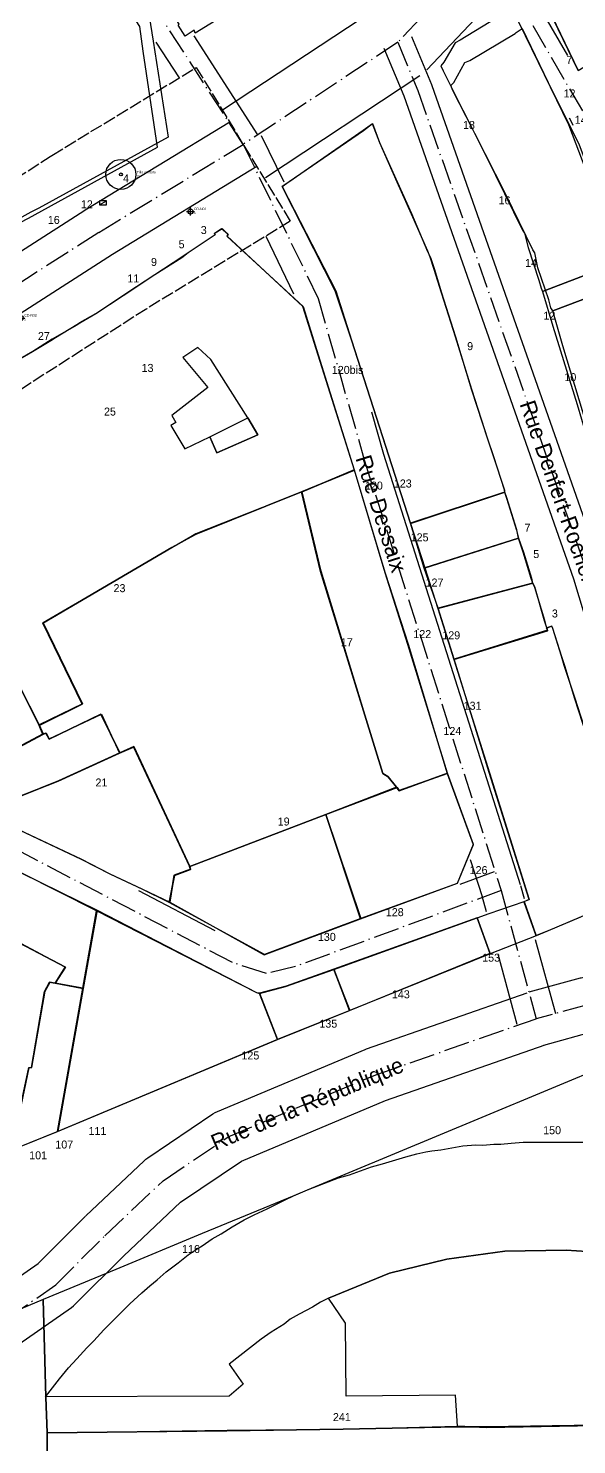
# Model space of a CAD drawing. Header units: metres. Extents: x 1927837 to 1929083, y 4266568 to 4267119.
# Drawn here: x 1928206.1 to 1928260.9, y 4266767 to 4266908.6 of the extents above; entities that cross this region are included whole.
import ezdxf
from ezdxf.enums import TextEntityAlignment as Align

# ---------------------------------------------------------------- set-up
doc = ezdxf.new("R2010")
doc.units = ezdxf.units.M
doc.linetypes.add('DASHDOT', pattern=[3.556, 2.54, -0.508, 0, -0.508])
doc.linetypes.add('DASHED', pattern=[1.524, 1.27, -0.254])
for name, color, linetype in [('ASS_AVALOIR', 5, 'CONTINUOUS'), ('BAT_BATI', 8, 'CONTINUOUS'), ('CAD_LIMITE', 94, 'CONTINUOUS'), ('ECL_CANDELABRE', 2, 'CONTINUOUS'), ('REC_EMPRISE', 6, 'DASHED'), ('TXT_ADRESSE', 8, 'CONTINUOUS'), ('TXT_VOIE', 7, 'CONTINUOUS'), ('VEG_ARBRE', 3, 'CONTINUOUS'), ('VOI_AXE', 1, 'DASHDOT'), ('VOI_BORDURE', 7, 'CONTINUOUS')]:
    doc.layers.add(name, color=color, linetype=linetype)

# ---------------------------------------------------------------- blocks, each defined once
blk = doc.blocks.new('CANDELABRE')
for p, q in [((-0.4, 0), (0.4, 0)), ((0, -0.4), (0, 0.4))]:
    blk.add_line(p, q)
blk.add_circle((0, 0), 0.25)
for tag, p, height in [('NUMERO', (0.35, 0.15), 0.25), ('HAUTEUR', (0.35, -0.25), 0.2)]:
    blk.add_attdef(tag, p, '', height=height)
blk = doc.blocks.new('ARBRE')
for radius in [1.5, 0.15]:
    blk.add_circle((0, 0), radius)
for tag, p, height in [('ESSENCE', (1.6, 0.1), 0.25), ('CIRCONFERENCE', (1.6, -0.3), 0.2)]:
    blk.add_attdef(tag, p, '', height=height)
blk = doc.blocks.new('AVALOIR')
blk.add_line((-0.35, -0.2), (0.35, 0.2))
blk.add_lwpolyline([(-0.35, -0.2), (0.35, -0.2), (0.35, 0.2), (-0.35, 0.2)], close=True)

msp = doc.modelspace()

# ---------------------------------------------------------------- linework, layer by layer
at = {"layer": 'BAT_BATI'}
for points in [[(1928203.05, 4266976.87), (1928216.44, 4266955.44), (1928227.63, 4266937.62), (1928227.63, 4266937.42), (1928227.43, 4266937.12), (1928227.53, 4266936.92), (1928227.73, 4266936.51), (1928227.93, 4266936.41), (1928228.03, 4266936.31), (1928228.23, 4266936.31), (1928228.33, 4266936.31), (1928235.62, 4266925), (1928239.42, 4266918.79), (1928238.52, 4266918.19), (1928238.72, 4266917.99), (1928235.11, 4266915.69), (1928222.8, 4266908.1), (1928222.7, 4266908.4), (1928221.8, 4266907.8), (1928221.1, 4266908.9), (1928221.2, 4266909), (1928217.7, 4266914.51), (1928186.72, 4266962.87)], [(1928199.21, 4266939.54), (1928215.3, 4266914.31), (1928218.19, 4266909.8), (1928218.59, 4266907.3), (1928220.08, 4266897.69), (1928207.17, 4266890.6), (1928206.37, 4266890.2), (1928204.06, 4266888.9)], [(1928261.02, 4266904.36), (1928257.03, 4266912.67)], [(1928203.25, 4266874.39), (1928206.55, 4266876.29), (1928208.56, 4266877.49), (1928208.86, 4266877.69), (1928210.96, 4266878.99), (1928211.26, 4266879.19), (1928212.86, 4266880.09), (1928216.97, 4266882.78), (1928218.77, 4266883.98), (1928221.47, 4266885.68), (1928222.08, 4266886.18), (1928224.78, 4266887.98), (1928224.68, 4266888.08), (1928225.48, 4266888.58), (1928226.08, 4266887.98), (1928225.98, 4266887.78), (1928233.58, 4266880.77), (1928235.08, 4266875.96), (1928238.67, 4266864.45), (1928233.46, 4266862.25), (1928222.85, 4266858.06), (1928222.35, 4266857.76), (1928220.45, 4266856.66), (1928207.63, 4266849.17), (1928211.53, 4266841.06), (1928207.22, 4266838.96), (1928204.32, 4266844.67)], [(1928266.01, 4266786.06), (1928259.81, 4266786.47), (1928253.71, 4266786.37), (1928247.9, 4266785.58), (1928242.2, 4266784.18), (1928236.09, 4266781.69), (1928235.29, 4266781.29), (1928234.49, 4266780.79), (1928233.18, 4266780.09), (1928232.28, 4266779.59), (1928231.68, 4266779.09), (1928230.38, 4266778.29), (1928229.38, 4266777.59), (1928226.17, 4266775.09), (1928227.57, 4266773.09), (1928226.17, 4266771.89), (1928207.86, 4266771.81), (1928208.56, 4266772.71), (1928209.26, 4266773.61), (1928210.16, 4266774.71), (1928210.96, 4266775.61), (1928211.96, 4266776.71), (1928212.67, 4266777.41), (1928213.67, 4266778.51), (1928214.87, 4266779.71), (1928215.47, 4266780.31), (1928216.27, 4266781.11), (1928217.47, 4266782.21), (1928218.28, 4266782.9), (1928218.98, 4266783.51), (1928219.88, 4266784.3), (1928221.08, 4266785.2), (1928222.08, 4266786), (1928222.98, 4266786.6), (1928223.48, 4266786.9), (1928224.48, 4266787.6), (1928225.39, 4266788.1), (1928226.49, 4266788.8), (1928227.69, 4266789.5), (1928228.69, 4266790), (1928229.99, 4266790.6), (1928230.99, 4266791.1), (1928231.79, 4266791.5), (1928232.59, 4266791.9), (1928234, 4266792.5), (1928237.1, 4266793.7), (1928238.2, 4266793.99), (1928239.3, 4266794.39), (1928240.4, 4266794.79), (1928241.5, 4266795.09), (1928242.81, 4266795.49), (1928243.81, 4266795.79), (1928244.91, 4266796.09), (1928245.81, 4266796.29), (1928246.41, 4266796.39), (1928247.31, 4266796.49), (1928248.41, 4266796.69), (1928249.51, 4266796.89), (1928250.81, 4266796.99), (1928251.51, 4266796.98), (1928252.61, 4266797.08), (1928253.32, 4266797.08), (1928254.32, 4266797.18), (1928255.52, 4266797.28), (1928256.52, 4266797.28), (1928257.72, 4266797.28), (1928259.02, 4266797.28), (1928260.72, 4266797.28), (1928261.52, 4266797.28)]]:
    msp.add_lwpolyline(points, dxfattribs=at)
for points in [[(1928258.3, 4266880.64), (1928258.1, 4266881.44), (1928257, 4266884.65), (1928256.7, 4266886.15), (1928256.5, 4266886.45), (1928253.81, 4266891.96), (1928250.71, 4266898.06), (1928250.51, 4266898.46), (1928248.51, 4266902.37), (1928248.31, 4266902.87), (1928248.61, 4266903.17), (1928249.72, 4266905.17), (1928250.22, 4266905.37), (1928254.72, 4266908.07), (1928254.82, 4266908.17), (1928255.42, 4266908.57), (1928258.02, 4266903.16), (1928261.12, 4266896.95), (1928264.21, 4266888.74), (1928266.41, 4266883.34), (1928258.5, 4266880.34)], [(1928238.38, 4266877.46), (1928236.78, 4266882.36), (1928231.49, 4266892.78), (1928232.19, 4266893.28), (1928239.6, 4266898.37), (1928240.5, 4266899.07), (1928241.2, 4266897.17), (1928243, 4266893.17), (1928244.4, 4266890.06), (1928245.99, 4266886.26), (1928246.29, 4266885.66), (1928246.69, 4266884.46), (1928247.39, 4266882.15), (1928248.79, 4266877.75), (1928250.38, 4266872.44), (1928251.98, 4266867.54), (1928252.58, 4266865.74), (1928253.68, 4266862.43), (1928253.68, 4266862.23), (1928244.27, 4266859.14)], [(1928262.79, 4266866.03), (1928261.89, 4266868.93), (1928259.5, 4266876.84), (1928258.5, 4266880.34), (1928266.41, 4266883.34), (1928272, 4266868.32), (1928262.89, 4266865.83)], [(1928224.06, 4266872.67), (1928220.46, 4266869.87), (1928220.86, 4266869.17), (1928220.36, 4266868.87), (1928221.76, 4266866.57), (1928224.26, 4266867.76), (1928224.96, 4266866.16), (1928229.06, 4266867.96), (1928228.06, 4266869.66), (1928224.37, 4266875.47), (1928223.07, 4266876.67), (1928221.57, 4266875.67)], [(1928224.26, 4266867.76), (1928228.06, 4266869.66), (1928229.06, 4266867.96), (1928224.96, 4266866.16)], [(1928242.94, 4266832.72), (1928242.04, 4266833.82), (1928241.54, 4266834.12), (1928235.36, 4266854.34), (1928233.46, 4266862.25), (1928238.67, 4266864.45), (1928241.76, 4266854.14), (1928244.06, 4266847.03), (1928247.95, 4266834.12), (1928243.14, 4266832.42)], [(1928244.27, 4266859.14), (1928253.68, 4266862.23), (1928253.88, 4266861.63), (1928254.87, 4266858.43), (1928255.07, 4266857.63), (1928245.66, 4266854.63)], [(1928245.66, 4266854.63), (1928255.07, 4266857.63), (1928255.57, 4266856.23), (1928256.37, 4266853.62), (1928256.47, 4266853.12), (1928247.06, 4266850.63)], [(1928247.06, 4266850.63), (1928256.47, 4266853.12), (1928256.67, 4266852.72), (1928257.67, 4266849.42), (1928257.87, 4266848.62), (1928257.97, 4266848.42), (1928248.66, 4266845.52)], [(1928255.64, 4266821.3), (1928256.14, 4266821.5), (1928252.15, 4266834.21), (1928248.66, 4266845.52), (1928257.97, 4266848.42), (1928257.87, 4266848.62), (1928258.37, 4266848.82), (1928258.47, 4266848.62), (1928259.37, 4266845.81), (1928259.67, 4266844.91), (1928260.66, 4266841.61), (1928266.95, 4266822.19), (1928266.65, 4266821.99), (1928262.74, 4266820.39), (1928261.34, 4266819.79), (1928258.04, 4266818.39), (1928256.84, 4266817.9)], [(1928199.32, 4266842.07), (1928199.52, 4266842.17), (1928204.02, 4266844.47), (1928204.32, 4266844.67), (1928207.22, 4266838.96), (1928207.62, 4266838.06), (1928202.31, 4266835.26)], [(1928202.31, 4266835.26), (1928207.62, 4266838.06), (1928207.92, 4266838.16), (1928208.22, 4266837.56), (1928213.43, 4266840.05), (1928215.22, 4266836.15), (1928209.12, 4266833.35), (1928203.61, 4266831.16)], [(1928203.61, 4266831.16), (1928209.12, 4266833.35), (1928215.22, 4266836.15), (1928216.62, 4266836.75), (1928222.22, 4266824.83), (1928222.32, 4266824.53), (1928220.72, 4266823.93), (1928220.21, 4266821.23), (1928217.51, 4266822.54), (1928214.31, 4266824.04), (1928211.41, 4266825.54), (1928204.61, 4266828.75), (1928204.61, 4266828.55), (1928204.41, 4266828.65)], [(1928235.83, 4266830.02), (1928242.94, 4266832.72), (1928243.14, 4266832.42), (1928247.95, 4266834.12), (1928250.54, 4266827.01), (1928248.94, 4266823.11), (1928239.33, 4266819.61)], [(1928229.72, 4266816.02), (1928220.21, 4266821.23), (1928220.72, 4266823.93), (1928222.32, 4266824.53), (1928222.22, 4266824.83), (1928235.83, 4266830.02), (1928239.33, 4266819.61)], [(1928213.01, 4266820.44), (1928211.6, 4266812.63), (1928208.8, 4266813.14), (1928209.8, 4266814.74), (1928202.5, 4266818.65), (1928202.6, 4266818.85), (1928205.5, 4266824.15)], [(1928209.08, 4266798.33), (1928211.6, 4266812.63), (1928213.01, 4266820.44), (1928228.91, 4266812.22), (1928229.21, 4266812.12), (1928231.01, 4266807.51)], [(1928252.23, 4266816.1), (1928250.94, 4266819.7), (1928252.14, 4266820.1), (1928255.64, 4266821.3), (1928256.84, 4266817.9)], [(1928238.22, 4266810.41), (1928236.62, 4266814.51), (1928250.94, 4266819.7), (1928252.23, 4266816.1)], [(1928229.21, 4266812.12), (1928231.81, 4266812.82), (1928236.62, 4266814.51), (1928238.22, 4266810.41), (1928231.01, 4266807.51)], [(1928209.08, 4266798.33), (1928204.88, 4266796.63), (1928204.58, 4266797.23), (1928206.19, 4266804.73), (1928206.49, 4266804.73), (1928207.8, 4266812.34), (1928208.3, 4266813.24), (1928208.8, 4266813.14), (1928211.6, 4266812.63)], [(1928242.2, 4266784.18), (1928247.9, 4266785.58), (1928253.71, 4266786.37), (1928259.81, 4266786.47), (1928266.01, 4266786.06), (1928271.82, 4266785.06), (1928276.32, 4266783.65), (1928279.02, 4266782.45), (1928277.72, 4266780.75), (1928277.91, 4266772.54), (1928266.7, 4266772.15), (1928266.9, 4266769.15), (1928262.8, 4266768.95), (1928251.89, 4266768.76), (1928248.99, 4266768.87), (1928248.79, 4266771.97), (1928237.88, 4266771.88), (1928237.79, 4266779.18), (1928236.09, 4266781.69)], [(1928208.41, 4266717.96), (1928208.41, 4266722.57), (1928208.05, 4266768.2), (1928225.97, 4266768.49), (1928237.58, 4266768.58), (1928248.99, 4266768.87), (1928251.89, 4266768.76), (1928262.8, 4266768.95), (1928266.9, 4266769.15), (1928278.31, 4266769.24), (1928289.92, 4266769.43), (1928307.63, 4266769.61), (1928308.29, 4266725.17), (1928308.38, 4266719.47), (1928308.94, 4266673.44), (1928208.96, 4266671.93)]]:
    msp.add_lwpolyline(points, close=True, dxfattribs=at)
at = {"layer": 'CAD_LIMITE'}
for points in [[(1928205.31, 4266889.18), (1928206.16, 4266889.61), (1928219.03, 4266896.71), (1928217.59, 4266906.3), (1928217.25, 4266908.77), (1928214.33, 4266913.32), (1928198.2, 4266938.57)], [(1928260.94, 4266916.81), (1928260.82, 4266916.72), (1928259.26, 4266915.04), (1928257.4, 4266913.03), (1928257.07, 4266912.64), (1928261.03, 4266904.36), (1928265.87, 4266907.33), (1928271.39, 4266900.35), (1928271.61, 4266900.56), (1928273.17, 4266898.62), (1928274.72, 4266896.79), (1928276.04, 4266897.5), (1928276.22, 4266897.22), (1928282.82, 4266901.33), (1928282.28, 4266901.91), (1928280.01, 4266903.43), (1928272.71, 4266908.44), (1928272.77, 4266908.65), (1928260.94, 4266916.81)], [(1928257.45, 4266882.29), (1928265.38, 4266885.31), (1928263.18, 4266890.77), (1928260.1, 4266898.94), (1928257.06, 4266905.17), (1928254.44, 4266910.55), (1928253.83, 4266910.16), (1928253.67, 4266910.09), (1928249.23, 4266907.4), (1928248.73, 4266907.12), (1928247.62, 4266905.2), (1928247.33, 4266904.83), (1928247.55, 4266904.34), (1928249.51, 4266900.41), (1928249.67, 4266900.09), (1928252.76, 4266893.9), (1928255.46, 4266888.42), (1928255.66, 4266888.11), (1928256.02, 4266886.68), (1928257.09, 4266883.4), (1928257.32, 4266882.6), (1928257.45, 4266882.29)], [(1928244.29, 4266859.1), (1928253.7, 4266862.23), (1928253.67, 4266862.46), (1928252.59, 4266865.77), (1928252.02, 4266867.51), (1928250.42, 4266872.47), (1928248.77, 4266877.75), (1928247.38, 4266882.15), (1928246.64, 4266884.46), (1928246.26, 4266885.7), (1928246.02, 4266886.3), (1928244.4, 4266890.01), (1928242.95, 4266893.19), (1928241.24, 4266897.12), (1928240.49, 4266899.03), (1928239.56, 4266898.38), (1928232.14, 4266893.22), (1928231.49, 4266892.77), (1928236.82, 4266882.33), (1928238.39, 4266877.43), (1928244.29, 4266859.1)], [(1928207.23, 4266838.92), (1928211.5, 4266841.05), (1928207.58, 4266849.12), (1928220.46, 4266856.68), (1928222.38, 4266857.76), (1928222.89, 4266858.03), (1928233.41, 4266862.27), (1928238.68, 4266864.42), (1928235.06, 4266875.92), (1928233.54, 4266880.79), (1928226, 4266887.8), (1928226.05, 4266888.01), (1928225.43, 4266888.55), (1928224.72, 4266888.08), (1928224.8, 4266887.94), (1928222.08, 4266886.15), (1928221.45, 4266885.72), (1928218.77, 4266883.96), (1928216.93, 4266882.73), (1928212.87, 4266880.03), (1928211.27, 4266879.12), (1928210.98, 4266878.92), (1928208.53, 4266877.5), (1928206.6, 4266876.28), (1928203.23, 4266874.35)], [(1928257.45, 4266882.29), (1928258.49, 4266878.83), (1928260.91, 4266870.97), (1928261.79, 4266868.06), (1928261.87, 4266867.82), (1928270.98, 4266870.36), (1928265.38, 4266885.31), (1928257.45, 4266882.29)], [(1928247.97, 4266834.13), (1928244.01, 4266847.01), (1928241.77, 4266854.15), (1928238.68, 4266864.42), (1928233.41, 4266862.27), (1928235.3, 4266854.31), (1928241.53, 4266834.11), (1928242.06, 4266833.79), (1928242.9, 4266832.73), (1928243.17, 4266832.39), (1928247.97, 4266834.13)], [(1928215.27, 4266836.17), (1928216.67, 4266836.79), (1928222.25, 4266824.82), (1928235.82, 4266830.01), (1928242.9, 4266832.73), (1928242.06, 4266833.79), (1928241.53, 4266834.11), (1928235.3, 4266854.31), (1928233.41, 4266862.27), (1928222.89, 4266858.03), (1928222.38, 4266857.76), (1928220.46, 4266856.68), (1928207.58, 4266849.12), (1928211.5, 4266841.05), (1928207.23, 4266838.92), (1928207.58, 4266838.02), (1928207.89, 4266838.15), (1928208.22, 4266837.55), (1928213.38, 4266840.03), (1928215.27, 4266836.17)], [(1928244.29, 4266859.1), (1928245.71, 4266854.66), (1928255.07, 4266857.64), (1928254.9, 4266858.45), (1928253.9, 4266861.67), (1928253.7, 4266862.23), (1928244.29, 4266859.1)], [(1928245.71, 4266854.66), (1928247.01, 4266850.6), (1928256.5, 4266853.12), (1928256.33, 4266853.6), (1928255.55, 4266856.22), (1928255.07, 4266857.64), (1928245.71, 4266854.66)], [(1928257.89, 4266848.65), (1928257.66, 4266849.38), (1928256.7, 4266852.76), (1928256.5, 4266853.12), (1928247.01, 4266850.6), (1928248.62, 4266845.5), (1928257.97, 4266848.37), (1928257.89, 4266848.65)], [(1928257.89, 4266848.65), (1928257.97, 4266848.37), (1928248.62, 4266845.5), (1928252.16, 4266834.18), (1928256.13, 4266821.5), (1928255.6, 4266821.27), (1928256.79, 4266817.93), (1928258.06, 4266818.41), (1928261.29, 4266819.77), (1928262.7, 4266820.4), (1928266.62, 4266822.01), (1928266.96, 4266822.23), (1928260.71, 4266841.6), (1928259.63, 4266844.9), (1928259.37, 4266845.84), (1928258.5, 4266848.61), (1928258.38, 4266848.83), (1928257.89, 4266848.65)], [(1928207.58, 4266838.02), (1928207.23, 4266838.92), (1928204.34, 4266844.65), (1928204.01, 4266844.51), (1928199.53, 4266842.16), (1928199.28, 4266842.03), (1928202.32, 4266835.21), (1928207.58, 4266838.02)], [(1928204.34, 4266844.65), (1928207.23, 4266838.92)], [(1928203.62, 4266831.14), (1928209.13, 4266833.36), (1928215.27, 4266836.17), (1928213.38, 4266840.03), (1928208.22, 4266837.55), (1928207.89, 4266838.15), (1928207.58, 4266838.02), (1928202.32, 4266835.21), (1928203.62, 4266831.14)], [(1928203.62, 4266831.14), (1928204.36, 4266828.65), (1928204.58, 4266828.57), (1928204.64, 4266828.73), (1928211.41, 4266825.54), (1928214.34, 4266824.06), (1928217.54, 4266822.56), (1928220.25, 4266821.24), (1928220.68, 4266823.94), (1928222.33, 4266824.55), (1928222.25, 4266824.82), (1928216.67, 4266836.79), (1928215.27, 4266836.17), (1928209.13, 4266833.36), (1928203.62, 4266831.14)], [(1928239.28, 4266819.57), (1928248.97, 4266823.14), (1928250.57, 4266827.01), (1928247.97, 4266834.13), (1928243.17, 4266832.39), (1928242.9, 4266832.73), (1928235.82, 4266830.01), (1928239.28, 4266819.57)], [(1928222.25, 4266824.82), (1928222.33, 4266824.55), (1928220.68, 4266823.94), (1928220.25, 4266821.24), (1928229.67, 4266815.98), (1928239.28, 4266819.57), (1928235.82, 4266830.01), (1928222.25, 4266824.82)], [(1928211.59, 4266812.67), (1928212.95, 4266820.38), (1928205.48, 4266824.16), (1928202.57, 4266818.85), (1928202.46, 4266818.63), (1928209.84, 4266814.76), (1928208.81, 4266813.17), (1928211.59, 4266812.67)], [(1928196.27, 4266821.75), (1928195.77, 4266821.51), (1928195.83, 4266821.2), (1928197.54, 4266812.08), (1928197.74, 4266812.13), (1928197.81, 4266811.52), (1928197.62, 4266811.43), (1928201.16, 4266795.1), (1928204.91, 4266796.65), (1928204.62, 4266797.2), (1928206.17, 4266804.7), (1928206.45, 4266804.71), (1928207.76, 4266812.31), (1928208.26, 4266813.26), (1928208.81, 4266813.17), (1928209.84, 4266814.76), (1928202.46, 4266818.63), (1928202.57, 4266818.85), (1928196.74, 4266821.95), (1928196.27, 4266821.75)], [(1928211.59, 4266812.67), (1928209.04, 4266798.32), (1928231.01, 4266807.54), (1928229.2, 4266812.15), (1928228.94, 4266812.18), (1928212.95, 4266820.38), (1928211.59, 4266812.67)], [(1928238.19, 4266810.42), (1928252.24, 4266816.14), (1928250.94, 4266819.7), (1928236.62, 4266814.55), (1928238.19, 4266810.42)], [(1928231.01, 4266807.54), (1928238.19, 4266810.42), (1928236.62, 4266814.55), (1928231.86, 4266812.84), (1928229.2, 4266812.15), (1928231.01, 4266807.54)], [(1928211.59, 4266812.67), (1928208.81, 4266813.17), (1928208.26, 4266813.26), (1928207.76, 4266812.31), (1928206.45, 4266804.71), (1928206.17, 4266804.7), (1928204.62, 4266797.2), (1928204.91, 4266796.65), (1928209.04, 4266798.32), (1928211.59, 4266812.67)], [(1928271.08, 4266807.94), (1928251.41, 4266799.74), (1928233.97, 4266792.46), (1928232.64, 4266791.91), (1928223.49, 4266788.12), (1928214.88, 4266784.54), (1928207.61, 4266781.55), (1928207.87, 4266771.79), (1928208.03, 4266768.2), (1928225.95, 4266768.43), (1928237.56, 4266768.58), (1928248.95, 4266768.83), (1928251.9, 4266768.8), (1928262.79, 4266768.97)], [(1928208.03, 4266768.2), (1928207.87, 4266771.79), (1928207.61, 4266781.55), (1928203.74, 4266779.92), (1928204.15, 4266678.74), (1928204.7, 4266678.46), (1928202.8, 4266673.73), (1928202.61, 4266672.03), (1928209.1, 4266670.44), (1928208.95, 4266671.95), (1928208.43, 4266717.94), (1928208.4, 4266722.54), (1928208.03, 4266768.2)], [(1928308.32, 4266725.21), (1928307.6, 4266769.61), (1928289.87, 4266769.39), (1928278.28, 4266769.23), (1928266.9, 4266769.1), (1928262.79, 4266768.97), (1928251.9, 4266768.8), (1928248.95, 4266768.83), (1928237.56, 4266768.58), (1928225.95, 4266768.43), (1928208.03, 4266768.2), (1928208.4, 4266722.54), (1928208.43, 4266717.94), (1928208.95, 4266671.95), (1928308.92, 4266673.47), (1928308.33, 4266719.47), (1928308.32, 4266725.21)]]:
    msp.add_lwpolyline(points, dxfattribs=at)
at = {"layer": 'REC_EMPRISE'}
msp.add_lwpolyline([(1928190.73, 4266884.46), (1928208.3, 4266895.76), (1928208.48, 4266895.87), (1928222.9, 4266904.67), (1928232.28, 4266889.3), (1928217.95, 4266880.56), (1928200.01, 4266869.03)], dxfattribs=at)
at = {"layer": 'VOI_AXE'}
for points in [[(1928227.59, 4266896.98), (1928211.3, 4266922.22), (1928197.11, 4266944.75)], [(1928252.83, 4266915.17), (1928261.72, 4266899.85), (1928265.61, 4266889.74)], [(1928247.82, 4266912.28), (1928243.01, 4266907.18)], [(1928243.01, 4266907.18), (1928227.59, 4266896.98)], [(1928243.01, 4266907.18), (1928245.01, 4266902.37), (1928261.98, 4266854.02), (1928272.65, 4266818.68), (1928274.15, 4266813.28)], [(1928213.17, 4266888.19), (1928227.59, 4266896.98)], [(1928227.59, 4266896.98), (1928235.08, 4266881.57), (1928239.67, 4266865.45), (1928253.34, 4266822.4)], [(1928213.17, 4266888.19), (1928195.15, 4266876.6), (1928169.11, 4266863.91), (1928157.1, 4266857.82), (1928145.48, 4266853.03), (1928133.67, 4266848.04)], [(1928253.34, 4266822.4), (1928232.82, 4266814.82), (1928229.91, 4266814.12), (1928226.51, 4266815.22), (1928201.21, 4266828.46), (1928198.5, 4266828.86), (1928196, 4266828.36), (1928175.67, 4266817.77), (1928146.84, 4266805.99)], [(1928253.34, 4266822.4), (1928256.83, 4266809.59)], [(1928274.15, 4266813.28), (1928267.74, 4266812.28), (1928261.94, 4266810.98), (1928256.83, 4266809.59)], [(1928213.78, 4266787.91), (1928219.59, 4266793.41), (1928226.1, 4266797.81), (1928240.81, 4266804), (1928256.83, 4266809.59)], [(1928200.96, 4266777.52), (1928208.87, 4266783.01), (1928213.78, 4266787.91)]]:
    msp.add_lwpolyline(points, dxfattribs=at)
at = {"layer": 'VOI_BORDURE'}
for points in [[(1928254.12, 4266915.93), (1928259.97, 4266905.86)], [(1928240.81, 4266910.51), (1928225.51, 4266900.4)], [(1928250.73, 4266909.53), (1928245.92, 4266904.43)], [(1928221.21, 4266903.64), (1928218.91, 4266907.2)], [(1928229.06, 4266897.93), (1928222.68, 4266907.82)], [(1928241.63, 4266906.6), (1928243.61, 4266901.84), (1928260.55, 4266853.55), (1928271.21, 4266818.26), (1928272.7, 4266812.88)], [(1928244.4, 4266907.75), (1928246.39, 4266902.95), (1928246.42, 4266902.87), (1928263.39, 4266854.52), (1928263.41, 4266854.45), (1928274.09, 4266819.12), (1928274.1, 4266819.08), (1928275.59, 4266813.68)], [(1928245.22, 4266903.84), (1928229.8, 4266893.65)], [(1928260.12, 4266899.62), (1928260.36, 4266899.2), (1928260.48, 4266898.91)], [(1928226.24, 4266899.2), (1928211.82, 4266890.41), (1928211.76, 4266890.38), (1928193.87, 4266878.87), (1928167.97, 4266866.25), (1928167.94, 4266866.23), (1928156.01, 4266860.18), (1928144.49, 4266855.43), (1928144.47, 4266855.42), (1928132.66, 4266850.43), (1928132.55, 4266850.38), (1928129.84, 4266849.08), (1928129.81, 4266849.06), (1928105.13, 4266836.75)], [(1928229.39, 4266897.86), (1928231.63, 4266893.25)], [(1928228.94, 4266894.76), (1928214.55, 4266885.99), (1928196.55, 4266874.41), (1928196.28, 4266874.26), (1928170.27, 4266861.59), (1928158.27, 4266855.5), (1928158.09, 4266855.42), (1928146.49, 4266850.63), (1928134.74, 4266845.66), (1928132.11, 4266844.4), (1928129.42, 4266843.06)], [(1928229.83, 4266887.81), (1928232.61, 4266882.06)], [(1928240.39, 4266870.24), (1928241.58, 4266866.03), (1928255.25, 4266823.01)], [(1928250.25, 4266825.52), (1928251.43, 4266821.8)], [(1928252.65, 4266824.28), (1928249.22, 4266823.01)], [(1928224.78, 4266818.38), (1928217.15, 4266822.37)], [(1928251.41, 4266821.88), (1928251.83, 4266820.32)], [(1928255.27, 4266822.93), (1928255.63, 4266821.62)], [(1928256.74, 4266817.53), (1928258.76, 4266810.12)], [(1928252.99, 4266816.07), (1928254.9, 4266809.06)], [(1928273.73, 4266815.99), (1928267.32, 4266815), (1928267.14, 4266814.97), (1928261.34, 4266813.67), (1928261.21, 4266813.64), (1928256.11, 4266812.24)], [(1928211.89, 4266789.91), (1928217.7, 4266795.41), (1928217.87, 4266795.56), (1928218.05, 4266795.69), (1928224.56, 4266800.09), (1928224.79, 4266800.23), (1928225.03, 4266800.34), (1928239.75, 4266806.53), (1928239.91, 4266806.6), (1928255.92, 4266812.19)], [(1928274.57, 4266810.56), (1928268.25, 4266809.58), (1928262.6, 4266808.32), (1928257.56, 4266806.94)], [(1928215.67, 4266785.92), (1928221.31, 4266791.26), (1928227.41, 4266795.38), (1928241.8, 4266801.43), (1928257.74, 4266806.99)], [(1928199.39, 4266779.78), (1928207.1, 4266785.13), (1928211.83, 4266789.86)], [(1928202.53, 4266775.26), (1928210.44, 4266780.75), (1928210.63, 4266780.9), (1928210.81, 4266781.07), (1928215.72, 4266785.97)]]:
    msp.add_lwpolyline(points, dxfattribs=at)

# ---------------------------------------------------------------- block references
at = {"layer": 'ASS_AVALOIR'}
msp.add_blockref('AVALOIR', (1928213.59, 4266891.14), dxfattribs=at)
at = {"layer": 'ECL_CANDELABRE'}
for p, values in [((1928222.32, 4266890.26), {'NUMERO': 'CD-N01', 'HAUTEUR': '6'}), ((1928205.39, 4266879.62), {'NUMERO': 'CD-N02', 'HAUTEUR': '6'})]:
    msp.add_blockref('CANDELABRE', p, dxfattribs=at).add_auto_attribs(values)
at = {"layer": 'VEG_ARBRE'}
msp.add_blockref('ARBRE', (1928215.37, 4266893.98), dxfattribs=at).add_auto_attribs({'ESSENCE': 'Tilia cordata', 'CIRCONFERENCE': '20'})

# ---------------------------------------------------------------- texts
at = {"layer": 'TXT_ADRESSE'}
for s, p in [('7', (1928259.84, 4266905.02)), ('12', (1928259.57, 4266901.67)), ('14', (1928260.68, 4266899.04)), ('18', (1928249.53, 4266898.52)), ('4', (1928215.59, 4266893.19)), ('12', (1928211.38, 4266890.59)), ('16', (1928253.08, 4266890.99)), ('16', (1928208.08, 4266889.03)), ('3', (1928223.35, 4266888.02)), ('5', (1928221.14, 4266886.6)), ('9', (1928218.38, 4266884.83)), ('14', (1928255.73, 4266884.74)), ('11', (1928216.02, 4266883.19)), ('12', (1928257.56, 4266879.47)), ('27', (1928207.09, 4266877.43)), ('9', (1928249.94, 4266876.42)), ('13', (1928217.44, 4266874.24)), ('120bis', (1928236.43, 4266874.04)), ('10', (1928259.65, 4266873.32)), ('25', (1928213.69, 4266869.88)), ('120', (1928239.74, 4266862.48)), ('123', (1928242.62, 4266862.69)), ('7', (1928255.67, 4266858.27)), ('125', (1928244.3, 4266857.31)), ('5', (1928256.54, 4266855.64)), ('23', (1928214.64, 4266852.23)), ('127', (1928245.79, 4266852.79)), ('3', (1928258.4, 4266849.7)), ('122', (1928244.57, 4266847.64)), ('17', (1928237.33, 4266846.82)), ('129', (1928247.46, 4266847.52)), ('131', (1928249.59, 4266840.48)), ('124', (1928247.57, 4266837.96)), ('21', (1928212.84, 4266832.81)), ('19', (1928231.03, 4266828.91)), ('126', (1928250.19, 4266824.05)), ('128', (1928241.82, 4266819.85)), ('130', (1928235.04, 4266817.38)), ('153', (1928251.44, 4266815.3)), ('143', (1928242.43, 4266811.64)), ('135', (1928235.19, 4266808.71)), ('125', (1928227.41, 4266805.53)), ('111', (1928212.14, 4266797.98)), ('150', (1928257.53, 4266798.06)), ('101', (1928206.22, 4266795.55)), ('107', (1928208.83, 4266796.63)), ('116', (1928221.48, 4266786.19)), ('241', (1928236.54, 4266769.39))]:
    msp.add_text(s, height=0.8, dxfattribs=at).set_placement(p)
at = {"layer": 'TXT_VOIE'}
for s, rotation, p in [('Rue Denfert-Rochereau', -70.6643, (1928259.67, 4266860.59)), ('Rue Dessaix', -72.3814, (1928241.37, 4266860.08)), ('Rue de la République', 22.8144, (1928233.97, 4266801.12))]:
    msp.add_text(s, height=1.6, rotation=rotation, dxfattribs=at).set_placement(p, align=Align.MIDDLE_CENTER)

doc.saveas('drawing.dxf')
